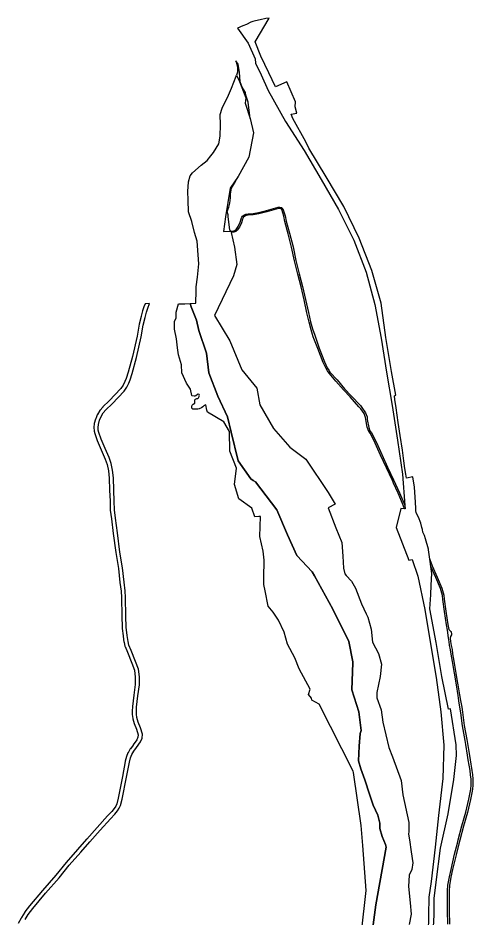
# Model space of a CAD drawing. Header units: millimetres. Extents: x 575364 to 581267, y 395296 to 403431.
# Drawn here: x 578278 to 579600, y 400812 to 403431 of the extents above; entities that cross this region are included whole.
import ezdxf

# ---------------------------------------------------------------- set-up
doc = ezdxf.new("R2010")
doc.units = ezdxf.units.MM
doc.layers.add('SECTOR0', color=7, linetype='Continuous')

msp = doc.modelspace()

# ---------------------------------------------------------------- linework, layer by layer
at = {"layer": 'SECTOR0'}
for points in [[(579484.5, 400770.3), (579487, 400824), (579487.1, 400871.6), (579493.7, 400919.1), (579505.4, 401017.8), (579528.3, 401117.8), (579544.5, 401216.8), (579552.1, 401287.1), (579551.1, 401318.2), (579534.5, 401422.8), (579528.7, 401421.4), (579509.8, 401516.9), (579493.5, 401615), (579475.3, 401713.5), (579477.7, 401753.7), (579478.9, 401782), (579480.5, 401815.6), (579477.7, 401836.5), (579474.8, 401857.4), (579471.1, 401884.9), (579470.8, 401886.4), (579462.4, 401917.1), (579459.7, 401926.6), (579454.1, 401936.6), (579453.9, 401944.3), (579452, 401949.4), (579449, 401962.2), (579442.4, 401980), (579435.6, 401992.8), (579434.3, 401998.7), (579433.9, 402005.2), (579433, 402023.5), (579430.1, 402067.4), (579425.4, 402096.6), (579407.4, 402093.2), (579405.4, 402104.7), (579402.5, 402121.4), (579399.6, 402143.9), (579395, 402174.6), (579389, 402216.9), (579383.1, 402255), (579377.1, 402297.1), (579373.3, 402321.5), (579372.2, 402332.2), (579375.7, 402334.6), (579363.2, 402403.6), (579351.3, 402478.9), (579347.2, 402502.4), (579333.1, 402601.8), (579306, 402697), (579269.8, 402791.1), (579225, 402883), (579173.5, 402968.7), (579122.9, 403052.7), (579114.7, 403070.8), (579076.8, 403138.9), (579071.6, 403150.7), (579088.3, 403153.9), (579083.5, 403172.3), (579084.8, 403186.5), (579058.9, 403245.2), (579026, 403230.7), (579007.3, 403271.2), (578983.9, 403319.7), (578966.9, 403361.5), (579007.9, 403430.5), (578998.4, 403429.1), (578982.2, 403425.3), (578968.6, 403422.4), (578960.1, 403420.4), (578954.9, 403418.2), (578942, 403411.6), (578931.9, 403407.8), (578916.4, 403401.4), (578916.3, 403401.3), (578947.1, 403357.4), (578967.7, 403311.7), (578968, 403299.6), (578984.6, 403265.3), (579005.5, 403220), (579055.1, 403129.4), (579110, 403045.1), (579159.4, 402961.5), (579209.3, 402874.4), (579254, 402784.8), (579289.9, 402691.6), (579314.6, 402597.7), (579333.5, 402499.8), (579349.3, 402401.5), (579365, 402304), (579380.7, 402204), (579395.1, 402105), (579402.1, 402013.5), (579402.8, 402003.8), (579401, 402004), (579391, 402005), (579377.3, 401949.4), (579413.7, 401854.8), (579423.5, 401856.5), (579440.2, 401808), (579460.6, 401711), (579476.7, 401611.9), (579493.1, 401513.9), (579506.5, 401414.3), (579515.1, 401317.4), (579512.7, 401219.8), (579500.5, 401112.5), (579490.6, 401020.9), (579478.7, 400920.9), (579472.4, 400874.8), (579471, 400822.5), (579470.5, 400770.5)], [(579292, 400656.6), (579318.4, 400853.4), (579348.2, 401020.3), (579346.4, 401028.5), (579336.7, 401051.7), (579329.4, 401074.9), (579329.8, 401090.1), (579324, 401113.3), (579310.6, 401142.6), (579299.4, 401174.5), (579286.3, 401216.7), (579274.5, 401248.7), (579267.3, 401271.7), (579269.9, 401314.2), (579272.4, 401351), (579275, 401359.6), (579268.9, 401413.5), (579247.9, 401478.3), (579251, 401555.9), (579251.1, 401559.6), (579239, 401618.6), (579193.3, 401712.6), (579139.6, 401809), (579132.9, 401821), (579088.6, 401868.6), (579061.6, 401928.4), (579030.4, 402000.9), (578968.3, 402082), (578961.9, 402086.5), (578954.5, 402091.5), (578918.2, 402143.8), (578897.9, 402226.5), (578887, 402271.3), (578858.4, 402331.6), (578833, 402398.8), (578825.8, 402456.9), (578803.3, 402522.2), (578796.5, 402552.1), (578780.9, 402590.7), (578778.5, 402601), (578795, 402601.7), (578796.1, 402638), (578795.8, 402649.7), (578799.8, 402677.6), (578803.4, 402716.4), (578801.8, 402742), (578799, 402781.7), (578791.4, 402807.2), (578783.4, 402839.3), (578773.3, 402867.2), (578772.6, 402901.1), (578771.3, 402926.8), (578773.3, 402954.4), (578778.1, 402971.7), (578785.1, 402980.7), (578810.3, 403002.6), (578828, 403016.9), (578838.3, 403030.4), (578846.4, 403039.2), (578861.6, 403064.5), (578866, 403087.6), (578866.1, 403119.9), (578865.4, 403150.1), (578871.7, 403168.6), (578876, 403179.4), (578886.6, 403199.7), (578898.1, 403226.9), (578912, 403261.2), (578912.9, 403264.2), (578921.6, 403246.3), (578939.7, 403198.6), (578938.3, 403182.6), (578953.2, 403138.5), (578962.6, 403096.8), (578948.7, 403026.2), (578918.1, 402969.9), (578894.7, 402936.2), (578880.6, 402852.3), (578875.7, 402809.6), (578896.1, 402810.8), (578902.7, 402811.3), (578908.4, 402812.9), (578912, 402816.3), (578917.8, 402824.9), (578923.7, 402836.9), (578926.7, 402847.2), (578928.6, 402851.6), (578930.6, 402854.5), (578934.8, 402858), (578939.7, 402860.5), (578946.9, 402861.4), (578961.3, 402862.7), (578977, 402865.5), (579000.3, 402871.5), (579026.9, 402878.6), (579034.6, 402880.6), (579039.4, 402881), (579044.1, 402879.8), (579048.1, 402876.4), (579054.1, 402855.6), (579057.6, 402840.5), (579067.4, 402805.6), (579077.9, 402765.8), (579085.5, 402726.1), (579095.5, 402687.4), (579104.6, 402649.9), (579113.1, 402612.4), (579121.8, 402574.9), (579128, 402547.6), (579133.8, 402526.7), (579140.2, 402508.9), (579153.3, 402471), (579168.7, 402431.2), (579176.7, 402413.8), (579180.9, 402407.2), (579185.3, 402400.5), (579205.1, 402378.5), (579226.9, 402352.8), (579246, 402332.1), (579273.4, 402303.9), (579277.3, 402298.4), (579287.6, 402282.8), (579292.3, 402271.7), (579293.2, 402263.6), (579297.5, 402240.2), (579300.7, 402230.8), (579305.4, 402224.7), (579319.7, 402196.3), (579335.3, 402161.5), (579352.1, 402125.1), (579369.7, 402088.1), (579386.6, 402050.9), (579399.6, 402021), (579402.1, 402013.5), (579402.8, 402003.8), (579401, 402004), (579395.9, 402019.6), (579383, 402049.3), (579369.5, 402078.9), (579366.1, 402086.4), (579348.5, 402123.4), (579331.7, 402159.8), (579316.1, 402194.5), (579302, 402222.6), (579297.2, 402228.9), (579292.8, 402241.1), (579289.7, 402258.2), (579288.2, 402269.3), (579284.1, 402281), (579274.3, 402294.7), (579268.3, 402300.8), (579243.1, 402329.3), (579223.9, 402350.2), (579201.3, 402375.4), (579182.1, 402398), (579177.6, 402405.1), (579173.2, 402411.9), (579165, 402429.6), (579149.6, 402469.7), (579136.3, 402504.2), (579129.8, 402524.5), (579124.1, 402546.6), (579117.9, 402574), (579109.2, 402611.5), (579100.7, 402649), (579091.6, 402686.4), (579081.6, 402725.2), (579072.6, 402764.6), (579063, 402803.6), (579053.7, 402839.5), (579050.2, 402854.6), (579044.6, 402874.1), (579042.3, 402876.2), (579039.1, 402876.9), (579035.2, 402876.6), (579027.9, 402874.7), (579001.4, 402867.7), (578977.9, 402861.6), (578961.9, 402858.7), (578947.3, 402857.4), (578940.9, 402856.6), (578937, 402854.7), (578933.6, 402851.8), (578932.1, 402849.7), (578930.5, 402845.8), (578927.4, 402835.5), (578921.3, 402822.9), (578915, 402813.6), (578911.3, 402809.9), (578905, 402808.3), (578897.6, 402807.4), (578907.7, 402764.1), (578913.9, 402714), (578904.1, 402680.8), (578848.9, 402565.9), (578893.9, 402492.4), (578928.8, 402407.8), (578972.3, 402354.3), (578980.8, 402306.2), (579020.4, 402237.1), (579067.7, 402182.8), (579115, 402148.6), (579179.8, 402051), (579199.9, 402017.2), (579179.4, 402006.5), (579201.8, 401948.6), (579219.1, 401905.9), (579222, 401866.7), (579223.7, 401831.5), (579228.1, 401815.4), (579231.8, 401810.3), (579247.4, 401793.8), (579258.8, 401773.3), (579276.3, 401727.4), (579290, 401699.1), (579294.9, 401689.1), (579303.9, 401654.5), (579308.7, 401616.5), (579325.5, 401583.1), (579334, 401552.4), (579330.5, 401516.7), (579321.1, 401469.7), (579320.9, 401454.4), (579333.9, 401419.4), (579338.1, 401384.4), (579356.2, 401310.5), (579366.4, 401283.3), (579391.2, 401214.2), (579396.8, 401172.6), (579413.6, 401092.4), (579413.4, 401065.7), (579413.3, 401058.7), (579415.5, 401041.5), (579420.5, 401006.8), (579425, 400975.3), (579422.4, 400955.4), (579414.5, 400939.5), (579412.8, 400906.4), (579417.5, 400858.9), (579420.7, 400826.3), (579414.4, 400796.3)], [(578298.9, 400810.4), (578307.7, 400825.3), (578320.9, 400842.4), (578358.2, 400886.8), (578397.4, 400931.7), (578427, 400968.6), (578460.4, 401005.6), (578486.7, 401036.4), (578516.6, 401070.1), (578546.7, 401103.2), (578559.5, 401116.5), (578566.8, 401125.9), (578572.4, 401134), (578576.4, 401142.1), (578580.7, 401160.5), (578593.6, 401224.1), (578601.7, 401267.3), (578605.1, 401280.5), (578608.6, 401289.5), (578614.7, 401299.7), (578622.3, 401310.5), (578633.9, 401326.3), (578638.6, 401337.9), (578639.5, 401348.7), (578634, 401367.8), (578627.4, 401384.4), (578623.4, 401397.1), (578622.1, 401407.2), (578622, 401416), (578622.6, 401427.8), (578626.3, 401460.9), (578630.8, 401492.2), (578630.8, 401515.7), (578628.4, 401538.3), (578619.8, 401560.2), (578607.1, 401591.8), (578600.3, 401608.1), (578598, 401618.2), (578595.5, 401635.8), (578592.8, 401660.4), (578591.5, 401691.8), (578591.5, 401692.1), (578590.8, 401746.3), (578589.9, 401765.5), (578586.3, 401791.3), (578581.6, 401832.7), (578574.3, 401878.4), (578567, 401934.2), (578561.4, 401976.7), (578558.3, 402001.1), (578557.6, 402026.4), (578556.2, 402058.5), (578555.2, 402094.4), (578552.8, 402115.9), (578548.6, 402135.7), (578542.8, 402152.8), (578531.2, 402179.8), (578519.6, 402206.7), (578512.8, 402226.1), (578511.3, 402232.2), (578510.9, 402240.5), (578511.6, 402249.3), (578515.1, 402261.4), (578519.4, 402272.5), (578525.8, 402283.1), (578533.4, 402291.7), (578551.5, 402309.4), (578586.3, 402346.1), (578593.9, 402357.3), (578599.9, 402369), (578604, 402379.1), (578609.7, 402397.6), (578622.8, 402443.7), (578635.9, 402503.8), (578642, 402538.1), (578647.3, 402560.5), (578651.5, 402575.7), (578655.3, 402587.3), (578660.2, 402601), (578647.2, 402600.3), (578644, 402591.3), (578644, 402591.2), (578643.9, 402591.1), (578640, 402579.3), (578640, 402579), (578635.7, 402563.6), (578635.7, 402563.4), (578630.3, 402540.7), (578630.2, 402540.5), (578630.2, 402540.4), (578624.1, 402506.1), (578611.1, 402446.6), (578598.2, 402401), (578592.7, 402383.2), (578589, 402374), (578583.5, 402363.4), (578576.9, 402353.6), (578542.9, 402317.8), (578524.8, 402300), (578524.6, 402299.8), (578516.4, 402290.6), (578516.2, 402290.3), (578516, 402290), (578515.8, 402289.8), (578508.8, 402278.2), (578508.6, 402277.8), (578508.5, 402277.4), (578503.8, 402265.4), (578503.8, 402265.2), (578503.7, 402265), (578499.9, 402252), (578499.8, 402251.6), (578499.8, 402251.2), (578499.7, 402251), (578498.9, 402241), (578498.9, 402240.4), (578499.4, 402230.9), (578499.4, 402230.5), (578499.5, 402230.1), (578499.5, 402229.9), (578501.3, 402222.8), (578501.4, 402222.5), (578508.4, 402202.5), (578508.5, 402202.3), (578520.2, 402175.1), (578531.6, 402148.6), (578537, 402132.5), (578540.9, 402114), (578543.2, 402093.5), (578544.2, 402058.1), (578544.3, 402058), (578545.6, 402026), (578546.3, 402000.5), (578546.3, 402000.3), (578546.3, 401999.9), (578549.5, 401975.2), (578555.1, 401932.7), (578562.4, 401876.8), (578562.4, 401876.6), (578569.7, 401831), (578574.4, 401789.8), (578574.4, 401789.7), (578578, 401764.4), (578578.8, 401746), (578579.5, 401691.9), (578579.5, 401691.7), (578580.8, 401659.7), (578580.8, 401659.6), (578580.9, 401659.3), (578581.1, 401657.1), (578581.2, 401655.8), (578583.6, 401634.4), (578583.6, 401634.3), (578586.1, 401616.3), (578586.2, 401616), (578586.2, 401615.8), (578588.8, 401604.8), (578588.9, 401604.4), (578589.1, 401604), (578596, 401587.3), (578608.7, 401555.8), (578616.7, 401535.4), (578618.8, 401515.1), (578618.8, 401493.1), (578614.4, 401462.5), (578614.4, 401462.5), (578614.4, 401462.4), (578610.7, 401429), (578610.6, 401428.7), (578610, 401416.4), (578609.9, 401416.1), (578610.1, 401406.7), (578610.1, 401406.4), (578610.2, 401406.1), (578611.5, 401395), (578611.6, 401394.6), (578611.7, 401394.3), (578611.7, 401394), (578616, 401380.5), (578616.1, 401380.2), (578622.6, 401363.9), (578627.3, 401347.4), (578626.8, 401340.6), (578623.4, 401332.2), (578612.6, 401317.6), (578612.6, 401317.5), (578604.8, 401306.5), (578604.7, 401306.3), (578604.5, 401306.1), (578598, 401295.2), (578597.9, 401294.8), (578597.7, 401294.5), (578593.8, 401284.5), (578593.7, 401284.3), (578593.6, 401283.9), (578590, 401270.1), (578589.9, 401269.8), (578581.8, 401226.4), (578568.9, 401163.1), (578565, 401146.2), (578562, 401140.1), (578557.1, 401133), (578550.4, 401124.4), (578538, 401111.4), (578537.9, 401111.3), (578507.7, 401078.1), (578507.7, 401078.1), (578477.7, 401044.3), (578477.6, 401044.3), (578451.4, 401013.5), (578417.9, 400976.4), (578417.7, 400976.3), (578388.2, 400939.4), (578349.1, 400894.6), (578349.1, 400894.6), (578311.6, 400850), (578311.5, 400849.9), (578297.9, 400832.3), (578297.7, 400832), (578297.5, 400831.8), (578288.5, 400816.5), (578288.5, 400816.5), (578287, 400813.9), (578278.2, 400798.7)], [(579527.1, 400797), (579526, 400835.6), (579525.8, 400875), (579525.9, 400893.7), (579527.1, 400909.7), (579531.6, 400934.2), (579537.3, 400955.8), (579546.8, 400999.9), (579555.5, 401032.2), (579557.6, 401042), (579568.1, 401082.5), (579579.2, 401122.8), (579587.9, 401160.4), (579592.2, 401179.9), (579593.8, 401189.5), (579595.2, 401201), (579594.6, 401217.9), (579593.4, 401230.8), (579591.8, 401243), (579586.1, 401274.8), (579583.9, 401287.8), (579579.3, 401319), (579577.2, 401330.8), (579570, 401373.6), (579564.7, 401410.9), (579562.4, 401427.5), (579559.3, 401446.4), (579556.9, 401461.3), (579552, 401492.1), (579546.2, 401526.1), (579540.5, 401560.2), (579537.2, 401582), (579535.3, 401594.4), (579532.3, 401607.7), (579530.7, 401617.2), (579529.3, 401628.7), (579526.5, 401651.6), (579523.4, 401667), (579517.8, 401705.5), (579512.7, 401740.8), (579511.2, 401751.9), (579506, 401772.3), (579492.6, 401804), (579477.7, 401836.5), (579474.8, 401857.4), (579474.9, 401857.2), (579482, 401838.3), (579496.3, 401805.6), (579509.8, 401773.6), (579515.1, 401752.7), (579516.6, 401741.3), (579521.8, 401706.1), (579527.3, 401667.7), (579530.3, 401653.1), (579532.5, 401649.9), (579536, 401647.4), (579536.4, 401647.3), (579537.6, 401638.4), (579537.4, 401638.2), (579535.1, 401633.3), (579534.4, 401628.4), (579535.2, 401618.1), (579537, 401606.8), (579539.3, 401595.2), (579541.2, 401582.1), (579544.4, 401560.8), (579550.1, 401526.7), (579553.3, 401508.2), (579555.9, 401492.8), (579561.3, 401463.1), (579564.1, 401446.5), (579567.4, 401427.9), (579569.9, 401413.3), (579574.9, 401374.4), (579582, 401333.9), (579585.4, 401316.4), (579589.1, 401292.5), (579591.9, 401274.2), (579596.7, 401243.7), (579598.4, 401231.4), (579599.6, 401218.2), (579600.2, 401200.8), (579598.8, 401188.8), (579597.1, 401179), (579592.8, 401159.3), (579584, 401121.6), (579573, 401081.2), (579562.5, 401040.9), (579559.2, 401030.1), (579550.9, 400998.8), (579540.9, 400955.4), (579536, 400933.6), (579532, 400909.1), (579530.9, 400893.5), (579530.8, 400875), (579531, 400835.6), (579532, 400797.2)]]:
    msp.add_lwpolyline(points, dxfattribs=at)
for points in [[(578921.9, 403272.4), (578918, 403296.2), (578911.1, 403306.3), (578915.9, 403286.7), (578915.8, 403273.4), (578912.9, 403264.2), (578921.6, 403246.3), (578939.7, 403198.6), (578938.3, 403182.6), (578953.2, 403138.5), (578947.4, 403186), (578940.4, 403206.3), (578938.9, 403213.6), (578929.2, 403229.4), (578923.4, 403244.7), (578922.6, 403259.6)], [(578889.2, 402853.8), (578888.5, 402858.3), (578886, 402868.2), (578890.6, 402880.9), (578894, 402892.7), (578895.6, 402907.6), (578895.2, 402919.3), (578898.7, 402936.4), (578906.8, 402951), (578918.1, 402969.9), (578894.7, 402936.2), (578880.6, 402852.3), (578875.7, 402809.6), (578896.1, 402810.8), (578893.9, 402813.9)]]:
    msp.add_lwpolyline(points, close=True, dxfattribs=at)
at = {"layer": 'SECTOR0', "lineweight": -2}
msp.add_lwpolyline([(579276.7, 400773.8), (579289.6, 400894.7), (579280.1, 401025.7), (579275.1, 401083.4), (579253.2, 401237.5), (579252, 401241.6), (579153.6, 401436.7), (579131.9, 401448.3), (579131.9, 401448.3), (579130.8, 401453.9), (579122.4, 401464.7), (579126.7, 401479.9), (579095, 401538.5), (579082.6, 401571.1), (579061.5, 401610.2), (579052, 401645.9), (579035.3, 401680.6), (579019.9, 401704), (579005.3, 401721.5), (578996.6, 401765.3), (578992.7, 401784.1), (578992.3, 401803.1), (578993.8, 401855.2), (578990.8, 401881.3), (578980.5, 401924), (578982.6, 401981.7), (578977.6, 401981.6), (578965.9, 401981.2), (578957.9, 402006.2), (578920.3, 402033.3), (578906.8, 402074.7), (578912.7, 402122.4), (578893.9, 402171.8), (578892.5, 402229.2), (578876.2, 402256.6), (578828.9, 402284.6), (578827.2, 402291.2), (578823.5, 402306.2), (578820.1, 402304.8), (578819.2, 402304.4), (578817.5, 402302.7), (578814.8, 402300.4), (578810.9, 402298), (578806.8, 402295.3), (578804.5, 402294.9), (578804.3, 402294.3), (578800.9, 402293.9), (578794.9, 402293.4), (578789, 402293.8), (578785.9, 402294.1), (578785, 402294.6), (578783.6, 402297), (578783, 402298.8), (578783.1, 402301.7), (578784.6, 402305.1), (578787.4, 402308), (578791.9, 402311.3), (578792.2, 402312.7), (578791.9, 402316.4), (578792, 402319.4), (578792.4, 402320.4), (578794.3, 402322.8), (578797.4, 402324.9), (578800.8, 402324.2), (578803, 402326.3), (578805, 402330.4), (578805, 402332.6), (578805.1, 402334.5), (578804.6, 402336.6), (578803.1, 402337.6), (578801.7, 402338), (578799.3, 402336.7), (578795.1, 402332.9), (578792.3, 402331.2), (578789.9, 402331.3), (578784.3, 402332.2), (578783.3, 402333), (578779, 402352.2), (578767.7, 402369.6), (578754.4, 402399.1), (578753.3, 402422.1), (578744.2, 402451.4), (578742, 402472.3), (578739.1, 402497.7), (578733.1, 402526.3), (578732.6, 402548), (578737.6, 402559.3), (578738, 402575.2), (578744.5, 402600.2), (578744.5, 402600.2), (578762.9, 402600.3), (578778.5, 402601), (578780.9, 402590.7), (578796.5, 402552.1), (578803.3, 402522.2), (578825.8, 402456.9), (578833, 402398.8), (578858.4, 402331.6), (578887, 402271.3), (578897.9, 402226.5), (578918.2, 402143.8), (578954.5, 402091.5), (578961.9, 402086.5), (578968.3, 402082), (579030.4, 402000.9), (579061.6, 401928.4), (579088.6, 401868.6), (579132.9, 401821), (579139.6, 401809), (579193.3, 401712.6), (579239, 401618.6), (579251.1, 401559.6), (579251, 401555.9), (579247.9, 401478.3), (579268.9, 401413.5), (579275, 401359.6), (579272.4, 401351), (579269.9, 401314.2), (579267.3, 401271.7), (579274.5, 401248.7), (579286.3, 401216.7), (579299.4, 401174.5), (579310.6, 401142.6), (579324, 401113.3), (579329.8, 401090.1), (579329.4, 401074.9), (579336.7, 401051.7), (579346.4, 401028.5), (579348.2, 401020.3), (579318.4, 400853.4), (579292, 400656.6)], dxfattribs=at)

doc.saveas('drawing.dxf')
